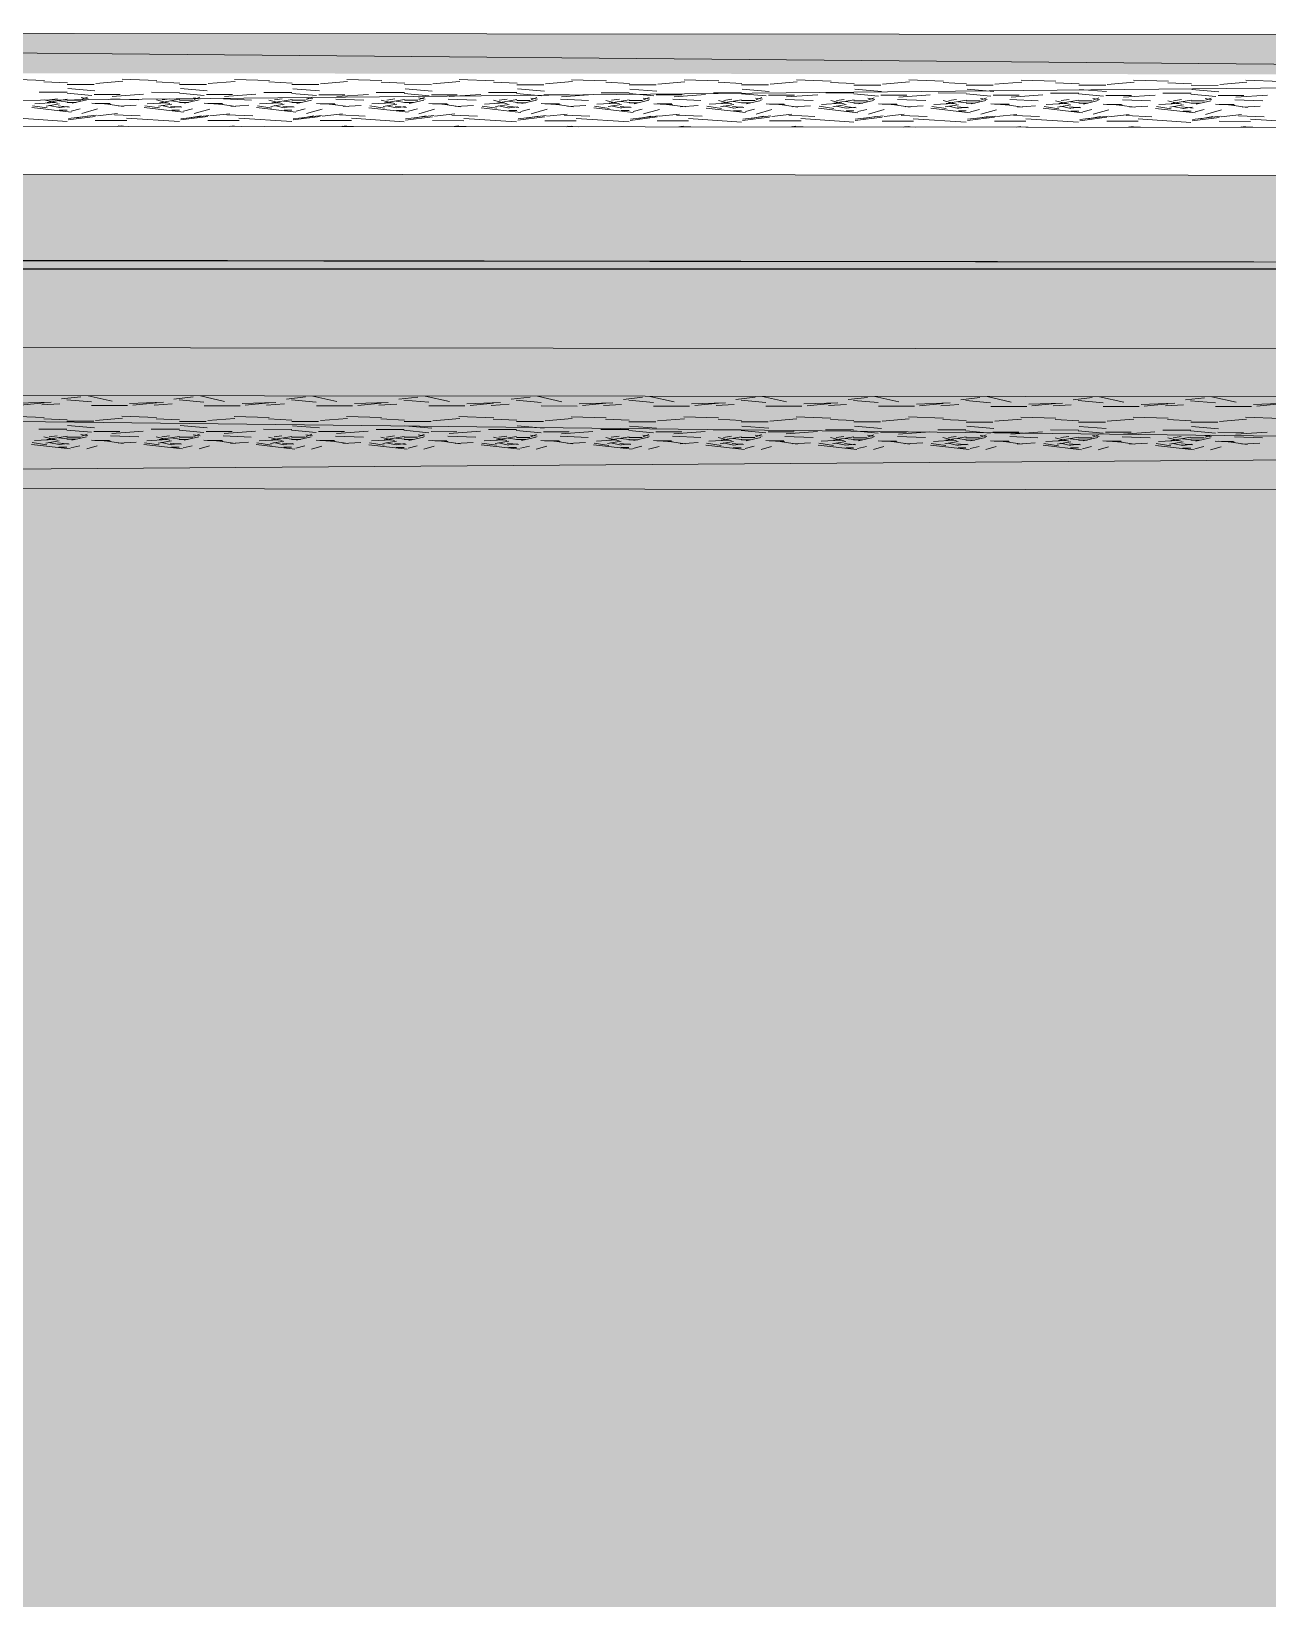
# Model space of a CAD drawing. Header units: inches. Extents: x -957 to 3394, y -3 to 3008.
# Drawn here: x 556.03 to 567.02, y 2172.57 to 2186.51 of the extents above; entities that cross this region are included whole.
import ezdxf

# ---------------------------------------------------------------- set-up
doc = ezdxf.new("R2010")
doc.units = ezdxf.units.IN
doc.header["$MEASUREMENT"] = 0
for name, color, linetype in [('hatches', 7, 'Continuous'), ('PDF_0', 7, 'Continuous'), ('PDF_GROUND', 7, 'Continuous')]:
    doc.layers.add(name, color=color, linetype=linetype)

msp = doc.modelspace()

# ---------------------------------------------------------------- hatches: boundary and pattern name
at = {"layer": 'hatches', "true_color": 0x000000}
h = msp.add_hatch(color=18, dxfattribs=at)
h.dxf.hatch_style = 1
h.paths.add_polyline_path([(423.822, 2184.391), (423.822, 1866.726), (660.591, 1866.726), (660.591, 2184.391)])
h.paths.add_polyline_path([(648.591, 2172.391), (648.591, 1878.726), (435.822, 1878.726), (435.822, 2172.391)], flags=16)
at = {"layer": 'PDF_0', "transparency": 33554559}
for points in [[(578.402, 2186.114), (534.431, 2186.151), (534.432, 2186.485), (534.432, 2186.49), (534.434, 2186.494), (534.438, 2186.498), (534.442, 2186.5), (534.447, 2186.501), (534.64, 2186.5), (534.644, 2186.501), (534.647, 2186.503), (534.649, 2186.505), (578.403, 2186.468)], [(534.428, 2182.477), (534.428, 2182.811), (578.4, 2182.773), (578.399, 2182.419), (534.646, 2182.457), (534.643, 2182.459), (534.64, 2182.461), (534.636, 2182.461), (534.444, 2182.462), (534.439, 2182.462), (534.435, 2182.465), (534.431, 2182.468), (534.429, 2182.472)]]:
    msp.add_hatch(color=256, dxfattribs=at).paths.add_polyline_path(points)

# ---------------------------------------------------------------- linework, layer by layer
at = {"layer": 'PDF_0', "lineweight": 0}
for points in [[(578.402, 2185.642), (534.431, 2185.68), (578.402, 2186.114), (534.432, 2186.505), (578.403, 2186.468)], [(555.842, 2186.08), (556.152, 2186.069)], [(556.103, 2185.964), (556.353, 2185.964)], [(556.146, 2186.057), (556.356, 2186.047)], [(556.572, 2185.936), (556.352, 2185.956)], [(556.353, 2186.034), (556.593, 2186.034)], [(556.36, 2185.997), (556.599, 2185.977)], [(556.607, 2186.041), (556.847, 2186.061)], [(556.841, 2186.079), (557.151, 2186.069)], [(557.102, 2185.964), (557.352, 2185.963)], [(557.145, 2186.056), (557.355, 2186.046)], [(557.571, 2185.935), (557.351, 2185.955)], [(557.352, 2186.033), (557.592, 2186.033)], [(557.359, 2185.996), (557.598, 2185.976)], [(557.606, 2186.041), (557.846, 2186.06)], [(557.84, 2186.078), (558.15, 2186.068)], [(558.101, 2185.963), (558.351, 2185.962)], [(558.144, 2186.055), (558.354, 2186.045)], [(558.57, 2185.934), (558.35, 2185.954)], [(558.351, 2186.032), (558.591, 2186.032)], [(558.358, 2185.995), (558.597, 2185.975)], [(558.605, 2186.04), (558.845, 2186.06)], [(558.839, 2186.077), (559.149, 2186.067)], [(559.1, 2185.962), (559.35, 2185.962)], [(559.143, 2186.054), (559.353, 2186.044)], [(559.569, 2185.933), (559.349, 2185.954)], [(559.35, 2186.032), (559.59, 2186.031)], [(559.357, 2185.994), (559.596, 2185.974)], [(559.604, 2186.039), (559.844, 2186.059)], [(559.838, 2186.076), (560.147, 2186.066)], [(560.099, 2185.961), (560.349, 2185.961)], [(560.142, 2186.054), (560.352, 2186.044)], [(560.568, 2185.933), (560.348, 2185.953)], [(560.349, 2186.031), (560.589, 2186.03)], [(560.356, 2185.993), (560.595, 2185.973)], [(560.603, 2186.038), (560.843, 2186.058)], [(560.837, 2186.075), (561.146, 2186.065)], [(561.098, 2185.96), (561.348, 2185.96)], [(561.141, 2186.053), (561.351, 2186.043)], [(561.567, 2185.932), (561.347, 2185.952)], [(561.348, 2186.03), (561.588, 2186.03)], [(561.355, 2185.992), (561.594, 2185.972)], [(561.602, 2186.037), (561.842, 2186.057)], [(561.836, 2186.075), (562.145, 2186.064)], [(562.097, 2185.959), (562.347, 2185.959)], [(562.14, 2186.052), (562.35, 2186.042)], [(562.566, 2185.931), (562.346, 2185.951)], [(562.347, 2186.029), (562.587, 2186.029)], [(562.354, 2185.992), (562.593, 2185.971)], [(562.601, 2186.036), (562.841, 2186.056)], [(562.835, 2186.074), (563.144, 2186.063)], [(563.096, 2185.958), (563.346, 2185.958)], [(563.139, 2186.051), (563.349, 2186.041)], [(563.565, 2185.93), (563.345, 2185.95)], [(563.346, 2186.028), (563.586, 2186.028)], [(563.353, 2185.991), (563.592, 2185.971)], [(563.6, 2186.035), (563.84, 2186.055)], [(563.834, 2186.073), (564.143, 2186.063)], [(564.095, 2185.958), (564.345, 2185.957)], [(564.138, 2186.05), (564.348, 2186.04)], [(564.564, 2185.929), (564.344, 2185.949)], [(564.345, 2186.027), (564.585, 2186.027)], [(564.352, 2185.99), (564.591, 2185.97)], [(564.599, 2186.035), (564.839, 2186.054)], [(564.833, 2186.072), (565.142, 2186.062)], [(565.094, 2185.957), (565.344, 2185.956)], [(565.137, 2186.049), (565.347, 2186.039)], [(565.344, 2186.026), (565.584, 2186.026)], [(565.351, 2185.989), (565.59, 2185.969)], [(565.598, 2186.034), (565.838, 2186.054)], [(565.832, 2186.071), (566.141, 2186.061)], [(566.093, 2185.956), (566.343, 2185.956)], [(566.136, 2186.048), (566.346, 2186.038)], [(566.343, 2186.026), (566.583, 2186.025)], [(566.35, 2185.988), (566.589, 2185.968)], [(566.597, 2186.033), (566.837, 2186.053)], [(566.831, 2186.07), (567.14, 2186.06)], [(556.038, 2185.829), (556.388, 2185.788)], [(556.045, 2185.844), (556.175, 2185.824)], [(556.065, 2185.862), (556.245, 2185.872)], [(556.147, 2185.896), (556.267, 2185.866)], [(556.165, 2185.84), (556.284, 2185.86)], [(556.175, 2185.872), (556.354, 2185.901)], [(556.194, 2185.847), (556.284, 2185.827)], [(556.197, 2185.896), (556.267, 2185.906)], [(556.272, 2185.842), (556.372, 2185.832)], [(556.279, 2185.887), (556.359, 2185.877)], [(556.283, 2185.828), (556.363, 2185.838)], [(556.353, 2185.894), (556.473, 2185.894)], [(556.353, 2185.874), (556.433, 2185.874)], [(556.469, 2185.817), (556.389, 2185.797)], [(556.527, 2185.896), (556.397, 2185.866)], [(556.478, 2185.916), (556.538, 2185.906)], [(556.532, 2185.921), (556.482, 2185.901)], [(556.482, 2185.776), (556.622, 2185.815)], [(556.571, 2185.867), (556.741, 2185.857)], [(556.593, 2185.944), (556.823, 2185.944)], [(556.603, 2185.864), (556.733, 2185.864)], [(556.713, 2185.858), (556.853, 2185.837)], [(556.742, 2185.905), (556.991, 2185.895)], [(556.752, 2185.927), (557.032, 2185.947)], [(556.808, 2185.839), (556.967, 2185.849)], [(557.037, 2185.828), (557.387, 2185.787)], [(557.044, 2185.844), (557.174, 2185.824)], [(557.064, 2185.861), (557.244, 2185.871)], [(557.146, 2185.895), (557.266, 2185.865)], [(557.164, 2185.839), (557.283, 2185.859)], [(557.174, 2185.871), (557.353, 2185.901)], [(557.193, 2185.846), (557.283, 2185.826)], [(557.196, 2185.896), (557.266, 2185.906)], [(557.271, 2185.841), (557.371, 2185.831)], [(557.278, 2185.886), (557.358, 2185.876)], [(557.282, 2185.828), (557.362, 2185.837)], [(557.352, 2185.894), (557.472, 2185.893)], [(557.352, 2185.873), (557.432, 2185.873)], [(557.468, 2185.816), (557.388, 2185.797)], [(557.526, 2185.895), (557.396, 2185.866)], [(557.477, 2185.915), (557.537, 2185.905)], [(557.531, 2185.92), (557.481, 2185.9)], [(557.481, 2185.775), (557.621, 2185.814)], [(557.57, 2185.866), (557.74, 2185.856)], [(557.592, 2185.943), (557.822, 2185.943)], [(557.602, 2185.863), (557.732, 2185.863)], [(557.712, 2185.857), (557.852, 2185.836)], [(557.741, 2185.904), (557.99, 2185.894)], [(557.751, 2185.926), (558.031, 2185.946)], [(557.807, 2185.838), (557.966, 2185.848)], [(558.036, 2185.827), (558.386, 2185.786)], [(558.043, 2185.843), (558.173, 2185.823)], [(558.063, 2185.86), (558.242, 2185.87)], [(558.145, 2185.894), (558.265, 2185.864)], [(558.163, 2185.838), (558.282, 2185.858)], [(558.173, 2185.87), (558.352, 2185.9)], [(558.192, 2185.845), (558.282, 2185.825)], [(558.195, 2185.895), (558.265, 2185.905)], [(558.27, 2185.84), (558.37, 2185.83)], [(558.277, 2185.885), (558.357, 2185.875)], [(558.281, 2185.827), (558.361, 2185.837)], [(558.351, 2185.893), (558.471, 2185.893)], [(558.351, 2185.873), (558.431, 2185.872)], [(558.467, 2185.816), (558.387, 2185.796)], [(558.525, 2185.894), (558.395, 2185.865)], [(558.476, 2185.914), (558.536, 2185.904)], [(558.53, 2185.919), (558.48, 2185.899)], [(558.48, 2185.774), (558.62, 2185.814)], [(558.569, 2185.865), (558.739, 2185.855)], [(558.591, 2185.942), (558.821, 2185.942)], [(558.601, 2185.862), (558.731, 2185.862)], [(558.711, 2185.856), (558.851, 2185.836)], [(558.74, 2185.903), (558.989, 2185.893)], [(558.75, 2185.926), (559.03, 2185.945)], [(558.806, 2185.838), (558.965, 2185.847)], [(559.035, 2185.826), (559.385, 2185.786)], [(559.042, 2185.842), (559.172, 2185.822)], [(559.062, 2185.86), (559.241, 2185.869)], [(559.144, 2185.893), (559.264, 2185.863)], [(559.162, 2185.837), (559.282, 2185.857)], [(559.172, 2185.869), (559.351, 2185.899)], [(559.191, 2185.844), (559.281, 2185.824)], [(559.194, 2185.894), (559.264, 2185.904)], [(559.269, 2185.84), (559.369, 2185.829)], [(559.276, 2185.884), (559.356, 2185.874)], [(559.28, 2185.826), (559.36, 2185.836)], [(559.35, 2185.892), (559.47, 2185.892)], [(559.35, 2185.872), (559.43, 2185.872)], [(559.466, 2185.815), (559.386, 2185.795)], [(559.524, 2185.894), (559.394, 2185.864)], [(559.475, 2185.913), (559.535, 2185.903)], [(559.529, 2185.918), (559.479, 2185.898)], [(559.479, 2185.773), (559.619, 2185.813)], [(559.568, 2185.864), (559.738, 2185.854)], [(559.59, 2185.942), (559.82, 2185.941)], [(559.6, 2185.861), (559.73, 2185.861)], [(559.71, 2185.855), (559.85, 2185.835)], [(559.739, 2185.902), (559.988, 2185.892)], [(559.749, 2185.925), (560.029, 2185.945)], [(559.805, 2185.837), (559.964, 2185.846)], [(560.034, 2185.825), (560.384, 2185.785)], [(560.041, 2185.841), (560.171, 2185.821)], [(560.061, 2185.859), (560.24, 2185.869)], [(560.143, 2185.892), (560.263, 2185.862)], [(560.161, 2185.836), (560.281, 2185.856)], [(560.171, 2185.868), (560.35, 2185.898)], [(560.19, 2185.843), (560.28, 2185.823)], [(560.193, 2185.893), (560.263, 2185.903)], [(560.268, 2185.839), (560.368, 2185.829)], [(560.275, 2185.883), (560.355, 2185.873)], [(560.279, 2185.825), (560.359, 2185.835)], [(560.349, 2185.891), (560.469, 2185.891)], [(560.349, 2185.871), (560.429, 2185.871)], [(560.465, 2185.814), (560.385, 2185.794)], [(560.523, 2185.893), (560.393, 2185.863)], [(560.474, 2185.912), (560.534, 2185.902)], [(560.528, 2185.917), (560.478, 2185.897)], [(560.478, 2185.772), (560.618, 2185.812)], [(560.567, 2185.863), (560.737, 2185.853)], [(560.589, 2185.941), (560.819, 2185.94)], [(560.599, 2185.861), (560.729, 2185.86)], [(560.709, 2185.854), (560.849, 2185.834)], [(560.738, 2185.902), (560.987, 2185.891)], [(560.748, 2185.924), (561.028, 2185.944)], [(560.804, 2185.836), (560.963, 2185.846)], [(561.033, 2185.824), (561.383, 2185.784)], [(561.04, 2185.84), (561.17, 2185.82)], [(561.06, 2185.858), (561.239, 2185.868)], [(561.142, 2185.891), (561.262, 2185.861)], [(561.16, 2185.836), (561.279, 2185.856)], [(561.17, 2185.867), (561.349, 2185.897)], [(561.189, 2185.842), (561.279, 2185.822)], [(561.192, 2185.892), (561.262, 2185.902)], [(561.267, 2185.838), (561.367, 2185.828)], [(561.274, 2185.882), (561.354, 2185.872)], [(561.278, 2185.824), (561.358, 2185.834)], [(561.348, 2185.89), (561.468, 2185.89)], [(561.348, 2185.87), (561.428, 2185.87)], [(561.464, 2185.813), (561.384, 2185.793)], [(561.522, 2185.892), (561.392, 2185.862)], [(561.473, 2185.911), (561.533, 2185.901)], [(561.527, 2185.917), (561.477, 2185.897)], [(561.477, 2185.771), (561.617, 2185.811)], [(561.566, 2185.862), (561.736, 2185.852)], [(561.588, 2185.94), (561.818, 2185.94)], [(561.598, 2185.86), (561.728, 2185.86)], [(561.708, 2185.853), (561.848, 2185.833)], [(561.737, 2185.901), (561.986, 2185.89)], [(561.747, 2185.923), (562.027, 2185.943)], [(561.803, 2185.835), (561.962, 2185.845)], [(562.032, 2185.823), (562.382, 2185.783)], [(562.039, 2185.839), (562.169, 2185.819)], [(562.059, 2185.857), (562.238, 2185.867)], [(562.141, 2185.89), (562.261, 2185.86)], [(562.159, 2185.835), (562.278, 2185.855)], [(562.169, 2185.866), (562.348, 2185.896)], [(562.188, 2185.842), (562.278, 2185.821)], [(562.191, 2185.891), (562.261, 2185.901)], [(562.266, 2185.837), (562.366, 2185.827)], [(562.273, 2185.882), (562.353, 2185.871)], [(562.277, 2185.823), (562.357, 2185.833)], [(562.347, 2185.889), (562.467, 2185.889)], [(562.347, 2185.869), (562.427, 2185.869)], [(562.463, 2185.812), (562.383, 2185.792)], [(562.521, 2185.891), (562.391, 2185.861)], [(562.472, 2185.911), (562.532, 2185.901)], [(562.526, 2185.916), (562.476, 2185.896)], [(562.476, 2185.77), (562.616, 2185.81)], [(562.565, 2185.861), (562.735, 2185.851)], [(562.587, 2185.939), (562.817, 2185.939)], [(562.597, 2185.859), (562.727, 2185.859)], [(562.707, 2185.852), (562.847, 2185.832)], [(562.736, 2185.9), (562.985, 2185.89)], [(562.746, 2185.922), (563.026, 2185.942)], [(562.801, 2185.834), (562.961, 2185.844)], [(563.031, 2185.823), (563.381, 2185.782)], [(563.038, 2185.839), (563.168, 2185.818)], [(563.058, 2185.856), (563.237, 2185.866)], [(563.14, 2185.89), (563.26, 2185.86)], [(563.158, 2185.834), (563.277, 2185.854)], [(563.168, 2185.866), (563.347, 2185.895)], [(563.187, 2185.841), (563.277, 2185.821)], [(563.19, 2185.89), (563.26, 2185.9)], [(563.265, 2185.836), (563.365, 2185.826)], [(563.272, 2185.881), (563.352, 2185.871)], [(563.276, 2185.822), (563.356, 2185.832)], [(563.346, 2185.888), (563.466, 2185.888)], [(563.346, 2185.868), (563.426, 2185.868)], [(563.462, 2185.811), (563.382, 2185.792)], [(563.52, 2185.89), (563.39, 2185.86)], [(563.471, 2185.91), (563.531, 2185.9)], [(563.525, 2185.915), (563.475, 2185.895)], [(563.475, 2185.77), (563.615, 2185.809)], [(563.564, 2185.861), (563.734, 2185.851)], [(563.586, 2185.938), (563.816, 2185.938)], [(563.596, 2185.858), (563.726, 2185.858)], [(563.706, 2185.852), (563.846, 2185.831)], [(563.734, 2185.899), (563.984, 2185.889)], [(563.745, 2185.921), (564.025, 2185.941)], [(563.8, 2185.833), (563.96, 2185.843)], [(564.03, 2185.822), (564.38, 2185.781)], [(564.037, 2185.838), (564.167, 2185.818)], [(564.057, 2185.855), (564.236, 2185.865)], [(564.139, 2185.889), (564.259, 2185.859)], [(564.157, 2185.833), (564.276, 2185.853)], [(564.167, 2185.865), (564.346, 2185.894)], [(564.186, 2185.84), (564.276, 2185.82)], [(564.189, 2185.89), (564.259, 2185.9)], [(564.264, 2185.835), (564.364, 2185.825)], [(564.271, 2185.88), (564.351, 2185.87)], [(564.275, 2185.822), (564.355, 2185.831)], [(564.345, 2185.888), (564.465, 2185.887)], [(564.345, 2185.867), (564.425, 2185.867)], [(564.461, 2185.81), (564.381, 2185.791)], [(564.519, 2185.889), (564.389, 2185.86)], [(564.47, 2185.909), (564.53, 2185.899)], [(564.524, 2185.914), (564.474, 2185.894)], [(564.563, 2185.86), (564.733, 2185.85)], [(564.585, 2185.937), (564.815, 2185.937)], [(564.595, 2185.857), (564.725, 2185.857)], [(564.705, 2185.851), (564.845, 2185.831)], [(564.733, 2185.898), (564.983, 2185.888)], [(564.744, 2185.92), (565.024, 2185.94)], [(564.799, 2185.832), (564.959, 2185.842)], [(565.029, 2185.821), (565.379, 2185.781)], [(565.036, 2185.837), (565.166, 2185.817)], [(565.056, 2185.855), (565.235, 2185.864)], [(565.138, 2185.888), (565.258, 2185.858)], [(565.156, 2185.832), (565.275, 2185.852)], [(565.166, 2185.864), (565.345, 2185.894)], [(565.185, 2185.839), (565.275, 2185.819)], [(565.188, 2185.889), (565.258, 2185.899)], [(565.263, 2185.834), (565.363, 2185.824)], [(565.27, 2185.879), (565.35, 2185.869)], [(565.274, 2185.821), (565.354, 2185.831)], [(565.563, 2185.928), (565.343, 2185.949)], [(565.344, 2185.887), (565.464, 2185.887)], [(565.344, 2185.867), (565.424, 2185.867)], [(565.46, 2185.81), (565.38, 2185.79)], [(565.518, 2185.889), (565.388, 2185.859)], [(565.469, 2185.908), (565.529, 2185.898)], [(565.523, 2185.913), (565.473, 2185.893)], [(565.562, 2185.859), (565.732, 2185.849)], [(565.584, 2185.936), (565.814, 2185.936)], [(565.594, 2185.856), (565.724, 2185.856)], [(565.704, 2185.85), (565.844, 2185.83)], [(565.732, 2185.897), (565.982, 2185.887)], [(565.743, 2185.92), (566.023, 2185.939)], [(565.798, 2185.832), (565.958, 2185.841)], [(566.028, 2185.82), (566.378, 2185.78)], [(566.035, 2185.836), (566.165, 2185.816)], [(566.055, 2185.854), (566.234, 2185.863)], [(566.137, 2185.887), (566.257, 2185.857)], [(566.155, 2185.831), (566.274, 2185.851)], [(566.165, 2185.863), (566.344, 2185.893)], [(566.184, 2185.838), (566.274, 2185.818)], [(566.187, 2185.888), (566.257, 2185.898)], [(566.262, 2185.834), (566.362, 2185.823)], [(566.269, 2185.878), (566.349, 2185.868)], [(566.273, 2185.82), (566.353, 2185.83)], [(566.562, 2185.927), (566.342, 2185.948)], [(566.343, 2185.886), (566.463, 2185.886)], [(566.343, 2185.866), (566.423, 2185.866)], [(566.517, 2185.888), (566.387, 2185.858)], [(566.468, 2185.907), (566.528, 2185.897)], [(566.522, 2185.912), (566.472, 2185.892)], [(566.561, 2185.858), (566.731, 2185.848)], [(566.583, 2185.936), (566.813, 2185.935)], [(566.593, 2185.855), (566.722, 2185.855)], [(566.703, 2185.849), (566.843, 2185.829)], [(566.731, 2185.896), (566.981, 2185.886)], [(566.742, 2185.919), (567.022, 2185.939)], [(566.797, 2185.831), (566.957, 2185.841)], [(555.882, 2185.735), (556.352, 2185.704)], [(556.283, 2185.804), (556.353, 2185.804)], [(556.363, 2185.718), (556.603, 2185.748)], [(556.364, 2185.729), (556.614, 2185.759)], [(556.438, 2185.736), (556.548, 2185.755)], [(556.603, 2185.714), (556.882, 2185.714)], [(556.621, 2185.754), (556.801, 2185.774)], [(556.774, 2185.764), (557.003, 2185.754)], [(556.881, 2185.734), (557.351, 2185.703)], [(557.282, 2185.804), (557.352, 2185.803)], [(557.362, 2185.718), (557.602, 2185.747)], [(557.363, 2185.728), (557.613, 2185.758)], [(557.437, 2185.735), (557.547, 2185.754)], [(557.602, 2185.713), (557.881, 2185.713)], [(557.62, 2185.753), (557.8, 2185.773)], [(557.773, 2185.763), (558.002, 2185.753)], [(557.88, 2185.733), (558.35, 2185.703)], [(558.281, 2185.803), (558.351, 2185.803)], [(558.361, 2185.717), (558.601, 2185.747)], [(558.362, 2185.728), (558.612, 2185.757)], [(558.436, 2185.734), (558.546, 2185.754)], [(558.601, 2185.713), (558.88, 2185.712)], [(558.619, 2185.752), (558.799, 2185.772)], [(558.772, 2185.762), (559.001, 2185.752)], [(558.879, 2185.732), (559.349, 2185.702)], [(559.28, 2185.802), (559.35, 2185.802)], [(559.36, 2185.716), (559.6, 2185.746)], [(559.361, 2185.727), (559.611, 2185.756)], [(559.435, 2185.733), (559.545, 2185.753)], [(559.6, 2185.712), (559.879, 2185.711)], [(559.618, 2185.751), (559.798, 2185.771)], [(559.771, 2185.761), (560, 2185.751)], [(559.878, 2185.731), (560.348, 2185.701)], [(560.279, 2185.801), (560.349, 2185.801)], [(560.359, 2185.715), (560.599, 2185.745)], [(560.36, 2185.726), (560.61, 2185.756)], [(560.434, 2185.732), (560.544, 2185.752)], [(560.599, 2185.711), (560.878, 2185.711)], [(560.617, 2185.751), (560.797, 2185.77)], [(560.77, 2185.761), (560.999, 2185.75)], [(560.877, 2185.73), (561.347, 2185.7)], [(561.278, 2185.8), (561.348, 2185.8)], [(561.358, 2185.714), (561.598, 2185.744)], [(561.359, 2185.725), (561.609, 2185.755)], [(561.433, 2185.731), (561.542, 2185.751)], [(561.598, 2185.71), (561.877, 2185.71)], [(561.616, 2185.75), (561.796, 2185.77)], [(561.769, 2185.76), (561.998, 2185.75)], [(561.876, 2185.73), (562.346, 2185.699)], [(562.277, 2185.799), (562.347, 2185.799)], [(562.357, 2185.713), (562.597, 2185.743)], [(562.358, 2185.724), (562.608, 2185.754)], [(562.432, 2185.73), (562.541, 2185.75)], [(562.597, 2185.709), (562.876, 2185.709)], [(562.615, 2185.749), (562.795, 2185.769)], [(562.768, 2185.759), (562.997, 2185.749)], [(562.875, 2185.729), (563.345, 2185.698)], [(563.276, 2185.798), (563.346, 2185.798)], [(563.356, 2185.712), (563.596, 2185.742)], [(563.357, 2185.723), (563.607, 2185.753)], [(563.431, 2185.73), (563.54, 2185.749)], [(563.596, 2185.708), (563.875, 2185.708)], [(563.614, 2185.748), (563.794, 2185.768)], [(563.767, 2185.758), (563.996, 2185.748)], [(563.874, 2185.728), (564.344, 2185.697)], [(564.275, 2185.798), (564.345, 2185.798)], [(564.355, 2185.712), (564.595, 2185.741)], [(564.356, 2185.723), (564.606, 2185.752)], [(564.43, 2185.729), (564.539, 2185.748)], [(564.474, 2185.769), (564.614, 2185.808)], [(564.595, 2185.707), (564.874, 2185.707)], [(564.613, 2185.747), (564.793, 2185.767)], [(564.766, 2185.757), (564.995, 2185.747)], [(564.873, 2185.727), (565.343, 2185.697)], [(565.274, 2185.797), (565.344, 2185.797)], [(565.354, 2185.711), (565.594, 2185.741)], [(565.355, 2185.722), (565.605, 2185.751)], [(565.429, 2185.728), (565.538, 2185.748)], [(565.473, 2185.768), (565.613, 2185.808)], [(565.594, 2185.707), (565.873, 2185.706)], [(565.612, 2185.746), (565.792, 2185.766)], [(565.765, 2185.756), (565.994, 2185.746)], [(565.872, 2185.726), (566.342, 2185.696)], [(566.273, 2185.796), (566.343, 2185.796)], [(566.353, 2185.71), (566.593, 2185.74)], [(566.354, 2185.721), (566.604, 2185.75)], [(566.459, 2185.809), (566.379, 2185.789)], [(566.428, 2185.727), (566.537, 2185.747)], [(566.472, 2185.767), (566.612, 2185.807)], [(566.593, 2185.706), (566.872, 2185.705)], [(566.611, 2185.745), (566.791, 2185.765)], [(566.764, 2185.755), (566.993, 2185.745)], [(566.871, 2185.725), (567.341, 2185.695)], [(556.796, 2185.66), (556.837, 2185.666)], [(556.805, 2185.664), (556.901, 2185.66)], [(557.795, 2185.66), (557.836, 2185.665)], [(557.804, 2185.663), (557.9, 2185.659)], [(558.794, 2185.659), (558.835, 2185.664)], [(558.803, 2185.663), (558.899, 2185.659)], [(559.793, 2185.658), (559.834, 2185.664)], [(559.802, 2185.662), (559.898, 2185.658)], [(560.792, 2185.657), (560.833, 2185.663)], [(560.801, 2185.661), (560.897, 2185.657)], [(561.791, 2185.656), (561.832, 2185.662)], [(561.8, 2185.66), (561.896, 2185.656)], [(562.79, 2185.655), (562.831, 2185.661)], [(562.799, 2185.659), (562.895, 2185.655)], [(563.789, 2185.654), (563.83, 2185.66)], [(563.798, 2185.658), (563.895, 2185.654)], [(564.788, 2185.654), (564.829, 2185.659)], [(564.797, 2185.657), (564.894, 2185.654)], [(565.787, 2185.653), (565.828, 2185.658)], [(565.796, 2185.657), (565.893, 2185.653)], [(566.786, 2185.652), (566.827, 2185.658)], [(566.795, 2185.656), (566.892, 2185.652)], [(397.222, 2184.599), (661.252, 2184.373)], [(573.744, 2184.448), (539.527, 2184.49)], [(578.4, 2183.245), (534.429, 2183.283), (578.4, 2182.773), (534.428, 2182.457), (578.399, 2182.419)], [(555.909, 2183.197), (556.209, 2183.206)], [(555.938, 2183.182), (556.147, 2183.202)], [(556.126, 2183.183), (556.286, 2183.192)], [(556.303, 2183.236), (556.473, 2183.256)], [(556.35, 2183.229), (556.569, 2183.209)], [(556.538, 2183.264), (556.753, 2183.215)], [(556.57, 2183.177), (556.89, 2183.177)], [(556.908, 2183.196), (557.208, 2183.206)], [(556.937, 2183.181), (557.146, 2183.201)], [(557.125, 2183.182), (557.285, 2183.191)], [(557.302, 2183.235), (557.472, 2183.255)], [(557.349, 2183.228), (557.568, 2183.208)], [(557.537, 2183.263), (557.752, 2183.214)], [(557.569, 2183.176), (557.889, 2183.176)], [(557.907, 2183.195), (558.207, 2183.205)], [(557.936, 2183.18), (558.145, 2183.2)], [(558.124, 2183.181), (558.284, 2183.191)], [(558.301, 2183.234), (558.471, 2183.254)], [(558.347, 2183.227), (558.567, 2183.207)], [(558.536, 2183.262), (558.751, 2183.213)], [(558.568, 2183.175), (558.888, 2183.175)], [(558.906, 2183.194), (559.206, 2183.204)], [(558.935, 2183.179), (559.144, 2183.199)], [(559.123, 2183.18), (559.283, 2183.19)], [(559.3, 2183.234), (559.47, 2183.253)], [(559.346, 2183.226), (559.566, 2183.206)], [(559.535, 2183.261), (559.75, 2183.212)], [(559.567, 2183.174), (559.887, 2183.174)], [(559.905, 2183.193), (560.205, 2183.203)], [(559.934, 2183.178), (560.143, 2183.198)], [(560.122, 2183.179), (560.282, 2183.189)], [(560.299, 2183.233), (560.469, 2183.252)], [(560.345, 2183.226), (560.565, 2183.205)], [(560.534, 2183.26), (560.749, 2183.211)], [(560.566, 2183.174), (560.886, 2183.173)], [(560.904, 2183.192), (561.204, 2183.202)], [(560.933, 2183.177), (561.142, 2183.197)], [(561.121, 2183.178), (561.281, 2183.188)], [(561.298, 2183.232), (561.468, 2183.252)], [(561.344, 2183.225), (561.564, 2183.204)], [(561.533, 2183.259), (561.748, 2183.21)], [(561.565, 2183.173), (561.885, 2183.172)], [(561.903, 2183.191), (562.203, 2183.201)], [(561.932, 2183.177), (562.141, 2183.197)], [(562.12, 2183.177), (562.28, 2183.187)], [(562.297, 2183.231), (562.467, 2183.251)], [(562.343, 2183.224), (562.563, 2183.204)], [(562.532, 2183.259), (562.747, 2183.21)], [(562.564, 2183.172), (562.884, 2183.172)], [(562.902, 2183.191), (563.202, 2183.2)], [(562.931, 2183.176), (563.14, 2183.196)], [(563.119, 2183.177), (563.279, 2183.186)], [(563.296, 2183.23), (563.466, 2183.25)], [(563.342, 2183.223), (563.562, 2183.203)], [(563.531, 2183.258), (563.746, 2183.209)], [(563.563, 2183.171), (563.883, 2183.171)], [(563.901, 2183.19), (564.201, 2183.2)], [(563.93, 2183.175), (564.139, 2183.195)], [(564.118, 2183.176), (564.278, 2183.186)], [(564.295, 2183.229), (564.465, 2183.249)], [(564.341, 2183.222), (564.561, 2183.202)], [(564.53, 2183.257), (564.745, 2183.208)], [(564.562, 2183.17), (564.882, 2183.17)], [(564.9, 2183.189), (565.2, 2183.199)], [(564.928, 2183.174), (565.138, 2183.194)], [(565.117, 2183.175), (565.277, 2183.185)], [(565.294, 2183.228), (565.464, 2183.248)], [(565.34, 2183.221), (565.56, 2183.201)], [(565.529, 2183.256), (565.744, 2183.207)], [(565.561, 2183.169), (565.881, 2183.169)], [(565.899, 2183.188), (566.199, 2183.198)], [(565.927, 2183.173), (566.137, 2183.193)], [(566.116, 2183.174), (566.276, 2183.184)], [(566.293, 2183.228), (566.463, 2183.247)], [(566.339, 2183.22), (566.559, 2183.2)], [(566.528, 2183.255), (566.743, 2183.206)], [(566.56, 2183.168), (566.88, 2183.168)], [(566.898, 2183.187), (567.198, 2183.197)], [(566.926, 2183.172), (567.136, 2183.192)], [(555.839, 2183.083), (556.149, 2183.072)], [(556.144, 2183.06), (556.353, 2183.05)], [(556.351, 2183.037), (556.59, 2183.037)], [(556.605, 2183.044), (556.845, 2183.064)], [(556.838, 2183.082), (557.148, 2183.072)], [(557.143, 2183.059), (557.352, 2183.049)], [(557.35, 2183.036), (557.589, 2183.036)], [(557.604, 2183.044), (557.844, 2183.063)], [(557.837, 2183.081), (558.147, 2183.071)], [(558.142, 2183.058), (558.351, 2183.048)], [(558.349, 2183.035), (558.588, 2183.035)], [(558.603, 2183.043), (558.843, 2183.063)], [(558.836, 2183.08), (559.146, 2183.07)], [(559.141, 2183.058), (559.35, 2183.047)], [(559.348, 2183.035), (559.587, 2183.034)], [(559.602, 2183.042), (559.842, 2183.062)], [(559.835, 2183.079), (560.145, 2183.069)], [(560.14, 2183.057), (560.349, 2183.047)], [(560.347, 2183.034), (560.586, 2183.034)], [(560.601, 2183.041), (560.841, 2183.061)], [(560.834, 2183.078), (561.144, 2183.068)], [(561.139, 2183.056), (561.348, 2183.046)], [(561.346, 2183.033), (561.585, 2183.033)], [(561.6, 2183.04), (561.839, 2183.06)], [(561.833, 2183.078), (562.143, 2183.067)], [(562.138, 2183.055), (562.347, 2183.045)], [(562.345, 2183.032), (562.584, 2183.032)], [(562.599, 2183.039), (562.838, 2183.059)], [(562.832, 2183.077), (563.142, 2183.066)], [(563.137, 2183.054), (563.346, 2183.044)], [(563.344, 2183.031), (563.583, 2183.031)], [(563.598, 2183.038), (563.837, 2183.058)], [(563.831, 2183.076), (564.141, 2183.066)], [(564.136, 2183.053), (564.345, 2183.043)], [(564.343, 2183.03), (564.582, 2183.03)], [(564.597, 2183.038), (564.836, 2183.057)], [(564.83, 2183.075), (565.14, 2183.065)], [(565.135, 2183.052), (565.344, 2183.042)], [(565.342, 2183.029), (565.581, 2183.029)], [(565.596, 2183.037), (565.835, 2183.057)], [(565.829, 2183.074), (566.139, 2183.064)], [(566.134, 2183.052), (566.343, 2183.041)], [(566.341, 2183.029), (566.58, 2183.028)], [(566.595, 2183.036), (566.834, 2183.056)], [(566.828, 2183.073), (567.138, 2183.063)], [(556.101, 2182.967), (556.351, 2182.967)], [(556.145, 2182.899), (556.265, 2182.869)], [(556.172, 2182.875), (556.352, 2182.904)], [(556.194, 2182.899), (556.264, 2182.909)], [(556.276, 2182.89), (556.356, 2182.88)], [(556.569, 2182.939), (556.349, 2182.959)], [(556.35, 2182.897), (556.47, 2182.897)], [(556.357, 2183), (556.597, 2182.98)], [(556.524, 2182.899), (556.394, 2182.869)], [(556.475, 2182.919), (556.535, 2182.909)], [(556.529, 2182.924), (556.479, 2182.904)], [(556.59, 2182.947), (556.82, 2182.947)], [(556.739, 2182.908), (556.989, 2182.898)], [(556.75, 2182.93), (557.029, 2182.95)], [(557.1, 2182.967), (557.35, 2182.966)], [(557.144, 2182.898), (557.264, 2182.868)], [(557.171, 2182.874), (557.351, 2182.903)], [(557.193, 2182.899), (557.263, 2182.909)], [(557.275, 2182.889), (557.355, 2182.879)], [(557.568, 2182.938), (557.348, 2182.958)], [(557.349, 2182.897), (557.469, 2182.896)], [(557.356, 2182.999), (557.596, 2182.979)], [(557.523, 2182.898), (557.393, 2182.869)], [(557.474, 2182.918), (557.534, 2182.908)], [(557.528, 2182.923), (557.478, 2182.903)], [(557.589, 2182.946), (557.819, 2182.946)], [(557.738, 2182.907), (557.988, 2182.897)], [(557.749, 2182.929), (558.028, 2182.949)], [(558.099, 2182.966), (558.349, 2182.965)], [(558.143, 2182.897), (558.263, 2182.867)], [(558.17, 2182.873), (558.35, 2182.903)], [(558.192, 2182.898), (558.262, 2182.908)], [(558.274, 2182.888), (558.354, 2182.878)], [(558.567, 2182.937), (558.347, 2182.957)], [(558.348, 2182.896), (558.468, 2182.896)], [(558.355, 2182.998), (558.595, 2182.978)], [(558.522, 2182.898), (558.392, 2182.868)], [(558.473, 2182.917), (558.533, 2182.907)], [(558.527, 2182.922), (558.477, 2182.902)], [(558.588, 2182.945), (558.818, 2182.945)], [(558.737, 2182.906), (558.987, 2182.896)], [(558.748, 2182.929), (559.027, 2182.948)], [(559.098, 2182.965), (559.348, 2182.965)], [(559.142, 2182.896), (559.262, 2182.866)], [(559.169, 2182.872), (559.349, 2182.902)], [(559.191, 2182.897), (559.261, 2182.907)], [(559.273, 2182.887), (559.353, 2182.877)], [(559.566, 2182.936), (559.346, 2182.957)], [(559.347, 2182.895), (559.467, 2182.895)], [(559.354, 2182.997), (559.594, 2182.977)], [(559.521, 2182.897), (559.391, 2182.867)], [(559.472, 2182.916), (559.532, 2182.906)], [(559.526, 2182.921), (559.476, 2182.901)], [(559.587, 2182.945), (559.817, 2182.944)], [(559.736, 2182.905), (559.986, 2182.895)], [(559.747, 2182.928), (560.026, 2182.948)], [(560.097, 2182.964), (560.346, 2182.964)], [(560.141, 2182.895), (560.261, 2182.865)], [(560.168, 2182.871), (560.348, 2182.901)], [(560.19, 2182.896), (560.26, 2182.906)], [(560.272, 2182.886), (560.352, 2182.876)], [(560.565, 2182.936), (560.345, 2182.956)], [(560.346, 2182.894), (560.466, 2182.894)], [(560.353, 2182.996), (560.593, 2182.976)], [(560.52, 2182.896), (560.39, 2182.866)], [(560.471, 2182.915), (560.531, 2182.905)], [(560.525, 2182.92), (560.475, 2182.9)], [(560.586, 2182.944), (560.816, 2182.943)], [(560.735, 2182.905), (560.985, 2182.894)], [(560.746, 2182.927), (561.026, 2182.947)], [(561.096, 2182.963), (561.345, 2182.963)], [(561.14, 2182.894), (561.26, 2182.864)], [(561.167, 2182.87), (561.347, 2182.9)], [(561.189, 2182.895), (561.259, 2182.905)], [(561.271, 2182.885), (561.351, 2182.875)], [(561.564, 2182.935), (561.344, 2182.955)], [(561.345, 2182.893), (561.465, 2182.893)], [(561.352, 2182.995), (561.592, 2182.975)], [(561.519, 2182.895), (561.389, 2182.865)], [(561.47, 2182.914), (561.53, 2182.904)], [(561.524, 2182.92), (561.474, 2182.9)], [(561.585, 2182.943), (561.815, 2182.943)], [(561.734, 2182.904), (561.984, 2182.893)], [(561.745, 2182.926), (562.024, 2182.946)], [(562.095, 2182.962), (562.344, 2182.962)], [(562.139, 2182.894), (562.259, 2182.864)], [(562.166, 2182.869), (562.346, 2182.899)], [(562.188, 2182.894), (562.258, 2182.904)], [(562.27, 2182.885), (562.35, 2182.875)], [(562.563, 2182.934), (562.343, 2182.954)], [(562.344, 2182.892), (562.464, 2182.892)], [(562.351, 2182.995), (562.591, 2182.975)], [(562.518, 2182.894), (562.388, 2182.864)], [(562.469, 2182.914), (562.529, 2182.904)], [(562.523, 2182.919), (562.473, 2182.899)], [(562.584, 2182.942), (562.814, 2182.942)], [(562.733, 2182.903), (562.983, 2182.893)], [(562.744, 2182.925), (563.023, 2182.945)], [(563.094, 2182.961), (563.343, 2182.961)], [(563.138, 2182.893), (563.258, 2182.863)], [(563.165, 2182.869), (563.345, 2182.898)], [(563.187, 2182.894), (563.257, 2182.903)], [(563.269, 2182.884), (563.349, 2182.874)], [(563.562, 2182.933), (563.342, 2182.953)], [(563.343, 2182.891), (563.463, 2182.891)], [(563.35, 2182.994), (563.59, 2182.974)], [(563.517, 2182.893), (563.387, 2182.863)], [(563.468, 2182.913), (563.528, 2182.903)], [(563.522, 2182.918), (563.472, 2182.898)], [(563.583, 2182.941), (563.813, 2182.941)], [(563.732, 2182.902), (563.982, 2182.892)], [(563.743, 2182.924), (564.022, 2182.944)], [(564.093, 2182.961), (564.342, 2182.96)], [(564.137, 2182.892), (564.257, 2182.862)], [(564.164, 2182.868), (564.344, 2182.898)], [(564.186, 2182.893), (564.256, 2182.903)], [(564.268, 2182.883), (564.348, 2182.873)], [(564.561, 2182.932), (564.341, 2182.952)], [(564.342, 2182.891), (564.462, 2182.89)], [(564.349, 2182.993), (564.589, 2182.973)], [(564.516, 2182.892), (564.386, 2182.863)], [(564.467, 2182.912), (564.527, 2182.902)], [(564.521, 2182.917), (564.471, 2182.897)], [(564.582, 2182.94), (564.812, 2182.94)], [(564.731, 2182.901), (564.981, 2182.891)], [(564.742, 2182.923), (565.021, 2182.943)], [(565.092, 2182.96), (565.341, 2182.959)], [(565.136, 2182.891), (565.256, 2182.861)], [(565.163, 2182.867), (565.343, 2182.897)], [(565.185, 2182.892), (565.255, 2182.902)], [(565.267, 2182.882), (565.347, 2182.872)], [(565.56, 2182.931), (565.34, 2182.951)], [(565.341, 2182.89), (565.461, 2182.89)], [(565.348, 2182.992), (565.588, 2182.972)], [(565.515, 2182.892), (565.385, 2182.862)], [(565.466, 2182.911), (565.526, 2182.901)], [(565.52, 2182.916), (565.47, 2182.896)], [(565.581, 2182.939), (565.811, 2182.939)], [(565.73, 2182.9), (565.98, 2182.89)], [(565.741, 2182.923), (566.02, 2182.942)], [(566.091, 2182.959), (566.34, 2182.959)], [(566.135, 2182.89), (566.255, 2182.86)], [(566.162, 2182.866), (566.342, 2182.896)], [(566.184, 2182.891), (566.254, 2182.901)], [(566.559, 2182.931), (566.339, 2182.951)], [(566.34, 2182.889), (566.46, 2182.889)], [(566.347, 2182.991), (566.587, 2182.971)], [(566.514, 2182.891), (566.384, 2182.861)], [(566.465, 2182.91), (566.525, 2182.9)], [(566.519, 2182.915), (566.469, 2182.895)], [(566.58, 2182.939), (566.81, 2182.938)], [(566.729, 2182.899), (566.979, 2182.889)], [(566.74, 2182.922), (567.019, 2182.941)], [(556.036, 2182.832), (556.379, 2182.792)], [(556.042, 2182.848), (556.172, 2182.827)], [(556.062, 2182.865), (556.242, 2182.875)], [(556.162, 2182.843), (556.282, 2182.863)], [(556.191, 2182.85), (556.281, 2182.83)], [(556.269, 2182.845), (556.369, 2182.835)], [(556.28, 2182.807), (556.35, 2182.807)], [(556.281, 2182.831), (556.361, 2182.841)], [(556.35, 2182.877), (556.43, 2182.877)], [(556.466, 2182.82), (556.386, 2182.801)], [(556.526, 2182.792), (556.619, 2182.818)], [(556.568, 2182.87), (556.738, 2182.86)], [(556.6, 2182.867), (556.73, 2182.867)], [(556.71, 2182.861), (556.85, 2182.84)], [(556.805, 2182.842), (556.965, 2182.852)], [(557.035, 2182.831), (557.378, 2182.791)], [(557.041, 2182.847), (557.171, 2182.827)], [(557.061, 2182.864), (557.241, 2182.874)], [(557.161, 2182.842), (557.281, 2182.862)], [(557.19, 2182.849), (557.28, 2182.829)], [(557.268, 2182.844), (557.368, 2182.834)], [(557.279, 2182.807), (557.349, 2182.807)], [(557.28, 2182.831), (557.36, 2182.841)], [(557.349, 2182.876), (557.429, 2182.876)], [(557.465, 2182.819), (557.385, 2182.8)], [(557.525, 2182.791), (557.618, 2182.818)], [(557.567, 2182.869), (557.737, 2182.859)], [(557.599, 2182.866), (557.729, 2182.866)], [(557.709, 2182.86), (557.849, 2182.84)], [(557.804, 2182.841), (557.964, 2182.851)], [(558.034, 2182.83), (558.377, 2182.79)], [(558.04, 2182.846), (558.17, 2182.826)], [(558.06, 2182.864), (558.24, 2182.873)], [(558.16, 2182.841), (558.28, 2182.861)], [(558.189, 2182.848), (558.279, 2182.828)], [(558.267, 2182.843), (558.367, 2182.833)], [(558.278, 2182.806), (558.348, 2182.806)], [(558.279, 2182.83), (558.359, 2182.84)], [(558.348, 2182.876), (558.428, 2182.876)], [(558.464, 2182.819), (558.384, 2182.799)], [(558.524, 2182.79), (558.617, 2182.817)], [(558.566, 2182.868), (558.736, 2182.858)], [(558.598, 2182.865), (558.728, 2182.865)], [(558.708, 2182.859), (558.848, 2182.839)], [(558.803, 2182.841), (558.963, 2182.85)], [(559.033, 2182.829), (559.376, 2182.789)], [(559.039, 2182.845), (559.169, 2182.825)], [(559.059, 2182.863), (559.239, 2182.873)], [(559.159, 2182.84), (559.279, 2182.86)], [(559.188, 2182.847), (559.278, 2182.827)], [(559.266, 2182.843), (559.366, 2182.832)], [(559.277, 2182.805), (559.347, 2182.805)], [(559.278, 2182.829), (559.358, 2182.839)], [(559.347, 2182.875), (559.427, 2182.875)], [(559.463, 2182.818), (559.383, 2182.798)], [(559.523, 2182.789), (559.616, 2182.816)], [(559.565, 2182.867), (559.735, 2182.857)], [(559.597, 2182.865), (559.727, 2182.864)], [(559.707, 2182.858), (559.847, 2182.838)], [(559.802, 2182.84), (559.962, 2182.85)], [(560.032, 2182.828), (560.375, 2182.789)], [(560.038, 2182.844), (560.168, 2182.824)], [(560.058, 2182.862), (560.238, 2182.872)], [(560.158, 2182.84), (560.278, 2182.86)], [(560.187, 2182.846), (560.277, 2182.826)], [(560.265, 2182.842), (560.365, 2182.832)], [(560.276, 2182.804), (560.346, 2182.804)], [(560.277, 2182.828), (560.357, 2182.838)], [(560.346, 2182.874), (560.426, 2182.874)], [(560.462, 2182.817), (560.382, 2182.797)], [(560.522, 2182.788), (560.615, 2182.815)], [(560.564, 2182.866), (560.734, 2182.856)], [(560.596, 2182.864), (560.726, 2182.864)], [(560.706, 2182.857), (560.846, 2182.837)], [(560.801, 2182.839), (560.961, 2182.849)], [(561.031, 2182.827), (561.374, 2182.788)], [(561.037, 2182.843), (561.167, 2182.823)], [(561.057, 2182.861), (561.237, 2182.871)], [(561.157, 2182.839), (561.277, 2182.859)], [(561.186, 2182.845), (561.276, 2182.825)], [(561.264, 2182.841), (561.364, 2182.831)], [(561.275, 2182.803), (561.345, 2182.803)], [(561.276, 2182.827), (561.356, 2182.837)], [(561.345, 2182.873), (561.425, 2182.873)], [(561.461, 2182.816), (561.381, 2182.796)], [(561.521, 2182.788), (561.614, 2182.814)], [(561.563, 2182.865), (561.733, 2182.855)], [(561.595, 2182.863), (561.725, 2182.863)], [(561.705, 2182.856), (561.845, 2182.836)], [(561.8, 2182.838), (561.96, 2182.848)], [(562.03, 2182.826), (562.373, 2182.787)], [(562.036, 2182.842), (562.166, 2182.822)], [(562.056, 2182.86), (562.236, 2182.87)], [(562.156, 2182.838), (562.276, 2182.858)], [(562.185, 2182.845), (562.275, 2182.825)], [(562.263, 2182.84), (562.363, 2182.83)], [(562.274, 2182.802), (562.344, 2182.802)], [(562.275, 2182.826), (562.355, 2182.836)], [(562.344, 2182.872), (562.424, 2182.872)], [(562.46, 2182.815), (562.38, 2182.795)], [(562.52, 2182.787), (562.613, 2182.813)], [(562.562, 2182.865), (562.732, 2182.855)], [(562.594, 2182.862), (562.724, 2182.862)], [(562.704, 2182.855), (562.844, 2182.835)], [(562.799, 2182.837), (562.959, 2182.847)], [(563.029, 2182.826), (563.372, 2182.786)], [(563.035, 2182.842), (563.165, 2182.821)], [(563.055, 2182.859), (563.235, 2182.869)], [(563.155, 2182.837), (563.275, 2182.857)], [(563.184, 2182.844), (563.274, 2182.824)], [(563.262, 2182.839), (563.362, 2182.829)], [(563.273, 2182.801), (563.343, 2182.801)], [(563.274, 2182.825), (563.354, 2182.835)], [(563.343, 2182.871), (563.423, 2182.871)], [(563.459, 2182.814), (563.379, 2182.795)], [(563.519, 2182.786), (563.612, 2182.812)], [(563.561, 2182.864), (563.731, 2182.854)], [(563.593, 2182.861), (563.723, 2182.861)], [(563.703, 2182.855), (563.843, 2182.834)], [(563.798, 2182.836), (563.958, 2182.846)], [(564.028, 2182.825), (564.371, 2182.785)], [(564.034, 2182.841), (564.164, 2182.821)], [(564.054, 2182.858), (564.234, 2182.868)], [(564.154, 2182.836), (564.274, 2182.856)], [(564.183, 2182.843), (564.273, 2182.823)], [(564.261, 2182.838), (564.361, 2182.828)], [(564.272, 2182.801), (564.342, 2182.801)], [(564.273, 2182.825), (564.353, 2182.835)], [(564.342, 2182.87), (564.422, 2182.87)], [(564.458, 2182.813), (564.378, 2182.794)], [(564.518, 2182.785), (564.611, 2182.812)], [(564.56, 2182.863), (564.73, 2182.853)], [(564.592, 2182.86), (564.722, 2182.86)], [(564.702, 2182.854), (564.842, 2182.834)], [(564.797, 2182.835), (564.957, 2182.845)], [(565.027, 2182.824), (565.37, 2182.784)], [(565.033, 2182.84), (565.163, 2182.82)], [(565.053, 2182.858), (565.233, 2182.867)], [(565.153, 2182.835), (565.273, 2182.855)], [(565.182, 2182.842), (565.272, 2182.822)], [(565.26, 2182.838), (565.36, 2182.827)], [(565.271, 2182.8), (565.341, 2182.8)], [(565.272, 2182.824), (565.352, 2182.834)], [(565.341, 2182.87), (565.421, 2182.87)], [(565.457, 2182.813), (565.377, 2182.793)], [(565.517, 2182.784), (565.61, 2182.811)], [(565.559, 2182.862), (565.729, 2182.852)], [(565.591, 2182.859), (565.721, 2182.859)], [(565.701, 2182.853), (565.841, 2182.833)], [(565.796, 2182.835), (565.956, 2182.844)], [(566.026, 2182.823), (566.369, 2182.783)], [(566.032, 2182.839), (566.162, 2182.819)], [(566.052, 2182.857), (566.232, 2182.867)], [(566.152, 2182.834), (566.272, 2182.854)], [(566.181, 2182.841), (566.271, 2182.821)], [(566.259, 2182.837), (566.359, 2182.827)], [(566.266, 2182.881), (566.346, 2182.871)], [(566.27, 2182.799), (566.34, 2182.799)], [(566.271, 2182.823), (566.351, 2182.833)], [(566.34, 2182.869), (566.42, 2182.869)], [(566.456, 2182.812), (566.376, 2182.792)], [(566.516, 2182.783), (566.609, 2182.81)], [(566.558, 2182.861), (566.728, 2182.851)], [(566.59, 2182.859), (566.72, 2182.858)], [(566.7, 2182.852), (566.84, 2182.832)], [(566.795, 2182.834), (566.955, 2182.844)]]:
    msp.add_lwpolyline(points, dxfattribs=at)
msp.add_lwpolyline([(576.792, 2183.674), (576.793, 2185.216), (534.883, 2185.252), (534.881, 2183.71)], close=True, dxfattribs=at)
at = {"layer": 'PDF_0', "lineweight": 0, "transparency": 33554559}
msp.add_solid([(576.793, 2185.216), (534.883, 2185.252), (576.792, 2183.674), (534.881, 2183.71)], dxfattribs=at)
at = {"layer": 'PDF_GROUND', "color": 18, "true_color": 0x000000}
msp.add_lwpolyline([(660.591, 2184.391), (423.822, 2184.391), (423.822, 1866.726), (660.591, 1866.726)], close=True, dxfattribs=at)

doc.saveas('drawing.dxf')
